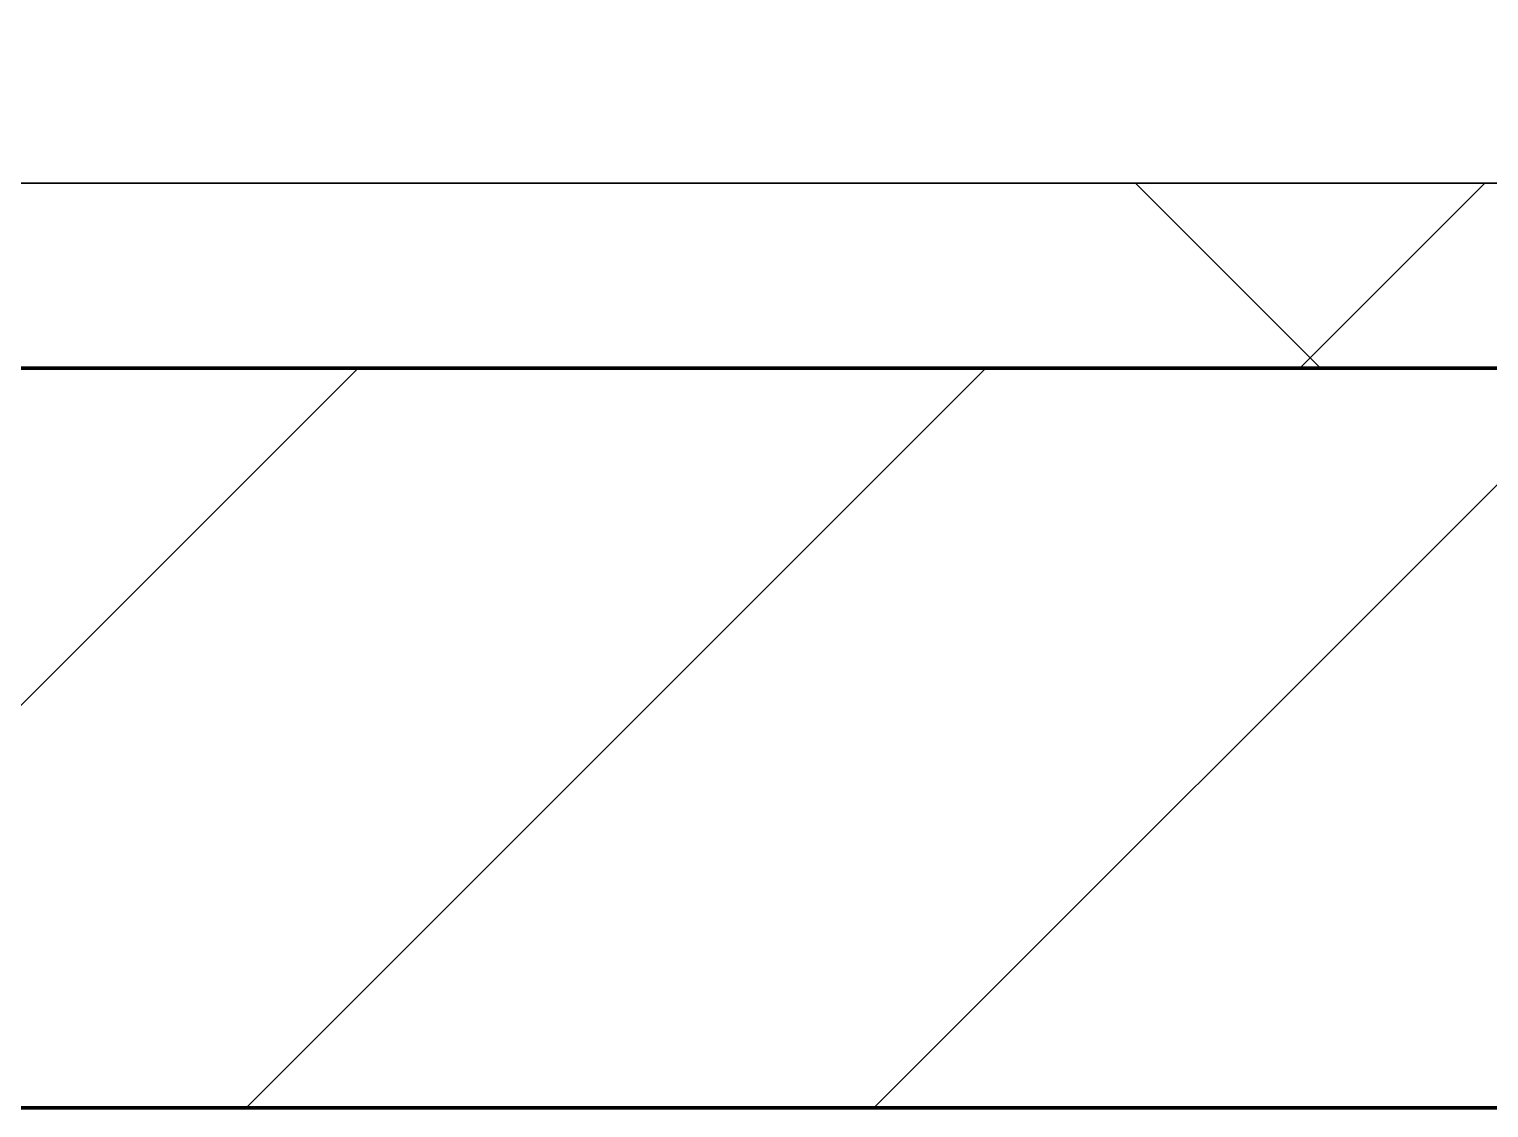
# Model space of a CAD drawing. Header units: millimetres. Extents: x -794334 to -714814, y -17806 to 22403.
# Drawn here: x -761475.8 to -761081.2, y -4021 to -3729.3 of the extents above; entities that cross this region are included whole.
import ezdxf
from ezdxf.xclip import XClip

# ---------------------------------------------------------------- set-up
doc = ezdxf.new("R2010")
doc.units = ezdxf.units.MM
doc.header["$XCLIPFRAME"] = 0
for name, color, linetype, lineweight in [('A-GLAZ-CURT', 2, 'Continuous', 9), ('A-WALL', 5, 'Continuous', 35), ('A-WALL-FNSH', 2, 'Continuous', 35), ('A-WALL-PATT', 1, 'Continuous', 35), ('WALL-E', 2, 'Continuous', 35)]:
    doc.layers.add(name, color=color, linetype=linetype, lineweight=lineweight)
doc.layers.add('A11_ALU.SOLID SHEET', color=2, linetype='Continuous')

# ---------------------------------------------------------------- blocks, each defined once
blk = doc.blocks.new('PPLS-PP19_Custom Tile Pattern - Custom Tile Pattern-V146-4252-01 ENLARGED CONCOURSE LEVEL - REFLECTED CEILING PLAN - SHEET 3')
at = {"layer": 'A-GLAZ-CURT'}
for p, q in [((-300, 0), (300, 0)), ((300, 0), (-300, 0)), ((195.99, 0), (213.31, 0)), ((213.31, 0), (195.99, 0)), ((230.06, 0), (300, 0)), ((-300, -50), (300, -50)), ((300, -50), (-300, -50))]:
    blk.add_line(p, q, dxfattribs=at)
for points, knots in [([(9.32, 0), (9.08, 0), (7.65, 0), (2.57, 0), (-12.23, 0), (-25.64, 0), (-40, 0), (-56.24, 0), (-75.59, 0), (-94, 0), (-112.01, 0), (-114.94, 0), (-115.63, 0)], [-2922.926651, -2922.926651, -2922.926651, -2922.926651, -2882.788014, -2720.818881, -2518.50168, -2125.455881, -1792.521578, -1466.981642, -1208.454564, -789.402658, -501.969187, -243.577221, -243.577221, -243.577221, -243.577221]), ([(31.18, 0), (25.97, 0), (11.99, 0), (-16.92, 0), (-47.42, 0), (-65.77, 0), (-66.37, 0), (-66.38, 0)], [-4496.803627, -4496.803627, -4496.803627, -4496.803627, -4222.080604, -3745.412743, -2981.410125, -2542.574734, -2498.224237, -2498.224237, -2498.224237, -2498.224237]), ([(-36.78, 0), (-32.43, 0), (-19.22, 0), (8.83, 0), (43.36, 0), (70.92, 0), (82.12, 0), (83.66, 0)], [-6191.144455, -6191.144455, -6191.144455, -6191.144455, -5862.463379, -5340.621928, -4573.028122, -4094.177415, -3869.465285, -3869.465285, -3869.465285, -3869.465285]), ([(30.82, 0), (29.27, 0), (20.14, 0), (3.54, 0), (-16.58, 0), (-34.76, 0), (-36.04, 0)], [-10462.034656, -10462.034656, -10462.034656, -10462.034656, -10363.088938, -9884.23066, -9424.652049, -9182.880979, -9182.880979, -9182.880979, -9182.880979]), ([(70.61, 0), (66.16, 0), (55.8, 0), (39.61, 0), (24.74, 0), (2.64, 0), (-17.84, 0), (-30.57, 0), (-31.82, 0), (-32, 0)], [-4647.237329, -4647.237329, -4647.237329, -4647.237329, -4326.416877, -4098.545751, -3766.694881, -3333.063701, -2994.501669, -2698.150104, -2614.070998, -2614.070998, -2614.070998, -2614.070998]), ([(8.33, 0), (8.19, 0), (7.18, 0), (0.32, 0), (-13.89, 0), (-24.92, 0), (-29.03, 0)], [-3574.286521, -3574.286521, -3574.286521, -3574.286521, -3526.962355, -3285.499107, -2903.012179, -2680.714891, -2680.714891, -2680.714891, -2680.714891]), ([(-28.57, 0), (-26.93, 0), (-20.29, 0), (-11.45, 0), (2.08, 0), (13.15, 0), (21.24, 0), (24.62, 0), (24.72, 0), (24.72, 0)], [-5361.429781, -5361.429781, -5361.429781, -5361.429781, -5261.36855, -5050.479954, -4785.90057, -4596.498881, -4445.288762, -4384.376941, -4376.041937, -4376.041937, -4376.041937, -4376.041937]), ([(76.63, 0), (74.8, 0), (67.65, 0), (53.52, 0), (37, 0), (24.07, 0), (12.82, 0), (-2.64, 0), (-15.06, 0), (-20.55, 0)], [-3095.572228, -3095.572228, -3095.572228, -3095.572228, -2950.589685, -2634.532728, -2313.748533, -2106.613311, -1925.670641, -1617.263037, -1304.134399, -1304.134399, -1304.134399, -1304.134399]), ([(-20.55, 0), (-18.92, 0), (-10.65, 0), (8.61, 0), (15.02, 0), (22.91, 0), (31, 0), (38.19, 0), (44.58, 0), (47.36, 0)], [-2974.08101, -2974.08101, -2974.08101, -2974.08101, -2864.387349, -2439.246196, -2084.094819, -1956.422387, -1818.904206, -1645.594513, -1497.560169, -1497.560169, -1497.560169, -1497.560169]), ([(-20.52, 0), (-13.37, 0), (6.2, 0), (22.06, 0), (37.44, 0), (45.92, 0), (57.76, 0), (64.47, 0), (72.74, 0), (75.22, 0), (76.03, 0), (76.21, 0)], [-2128.401543, -2128.401543, -2128.401543, -2128.401543, -1716.209403, -1206.526904, -1089.329421, -901.315459, -753.071572, -495.328968, -421.953223, -334.951786, -290.452333, -290.452333, -290.452333, -290.452333]), ([(-20.52, 0), (-16.99, 0), (-7.84, 0), (4.23, 0), (9.64, 0), (10.14, 0), (10.18, 0)], [-3775.227678, -3775.227678, -3775.227678, -3775.227678, -3589.737505, -3285.047089, -3066.359526, -3044.715262, -3044.715262, -3044.715262, -3044.715262]), ([(-15.19, 0), (-13.07, 0), (7.48, 0), (42.82, 0), (88.72, 0), (120.63, 0), (138.28, 0), (138.53, 0)], [-461.142613, -461.142613, -461.142613, -461.142613, -429.606584, -390.253598, -346.313304, -291.370682, -290.5735, -290.5735, -290.5735, -290.5735]), ([(-2.63, 0), (-2.47, 0), (-1.22, 0), (4.92, 0), (15.97, 0), (22.54, 0), (24.49, 0)], [-226.825321, -226.825321, -226.825321, -226.825321, -220.269177, -206.416616, -198.214427, -187.717507, -187.717507, -187.717507, -187.717507]), ([(103.09, 0), (101.08, 0), (86.31, 0), (63.34, 0), (35.84, 0), (12, 0), (3.08, 0), (-1.67, 0), (-2.25, 0)], [-375.435014, -375.435014, -375.435014, -375.435014, -369.147452, -330.153101, -307.516438, -285.83788, -246.234814, -234.646884, -234.646884, -234.646884, -234.646884]), ([(24.69, 0), (24.54, 0), (20.99, 0), (15.48, 0), (10.8, 0), (9.63, 0)], [-4368.572414, -4368.572414, -4368.572414, -4368.572414, -4306.476363, -4080.000647, -3772.857994, -3772.857994, -3772.857994, -3772.857994]), ([(18.16, 0), (19.15, 0), (24.25, 0), (25.66, 0), (26.12, 0)], [-5700.113719, -5700.113719, -5700.113719, -5700.113719, -5554.232259, -5302.431367, -5302.431367, -5302.431367, -5302.431367]), ([(47.38, 0), (45.64, 0), (40.78, 0), (29.53, 0), (20.67, 0), (18.85, 0), (18.16, 0)], [-6426.118164, -6426.118164, -6426.118164, -6426.118164, -6314.283804, -6135.05769, -5972.647715, -5832.674503, -5832.674503, -5832.674503, -5832.674503]), ([(27.44, 0), (27.9, 0), (29.54, 0), (38.07, 0), (53.39, 0), (71.67, 0), (84.83, 0), (86.01, 0), (92.51, 0), (94.33, 0)], [-5037.309798, -5037.309798, -5037.309798, -5037.309798, -4887.603822, -4705.298446, -4353.683244, -3960.84581, -3759.045785, -3336.541051, -2783.776468, -2783.776468, -2783.776468, -2783.776468]), ([(27.89, 0), (29.09, 0), (33.21, 0), (41.41, 0), (46.36, 0)], [-147.777612, -147.777612, -147.777612, -147.777612, -135.792042, -119.819685, -119.819685, -119.819685, -119.819685]), ([(47.03, 0), (46.87, 0), (42.09, 0), (36.46, 0), (30.82, 0)], [-373.644095, -373.644095, -373.644095, -373.644095, -360.610861, 0, 0, 0, 0]), ([(136.44, 0), (121.66, 0), (86.93, 0), (51.16, 0), (31.18, 0)], [-106.750556, -106.750556, -106.750556, -106.750556, -59.610984, 0, 0, 0, 0]), ([(168.37, 0), (167.68, 0), (162.47, 0), (147.02, 0), (109.77, 0), (76.86, 0), (57.82, 0), (46.51, 0), (41.18, 0), (36.02, 0), (35.54, 0), (35.54, 0)], [-543.375029, -543.375029, -543.375029, -543.375029, -530.793311, -458.593899, -401.860199, -357.622665, -341.267687, -334.000314, -326.15566, -319.318397, -317.489778, -317.489778, -317.489778, -317.489778]), ([(36.29, 0), (37.77, 0), (48.82, 0), (64.79, 0), (91.29, 0), (108.27, 0), (115.13, 0)], [-314.598523, -314.598523, -314.598523, -314.598523, -305.899624, -287.17622, -249.500363, -211.280101, -211.280101, -211.280101, -211.280101]), ([(47.35, 0), (47.43, 0), (53.94, 0), (71.92, 0), (97.05, 0), (110.41, 0), (115.21, 0)], [-118.759037, -118.759037, -118.759037, -118.759037, -118.513713, -97.899267, -63.759246, -48.827991, -48.827991, -48.827991, -48.827991]), ([(53.18, 0), (53.06, 0), (52.3, 0), (49.69, 0), (47.4, 0)], [-622.740158, -622.740158, -622.740158, -622.740158, -566.066452, -383.462938, -383.462938, -383.462938, -383.462938]), ([(47.53, 0), (48.49, 0), (53.37, 0), (58.74, 0), (61.34, 0), (61.45, 0)], [-1494.576379, -1494.576379, -1494.576379, -1494.576379, -1443.202566, -1228.752106, -1120.932285, -1120.932285, -1120.932285, -1120.932285]), ([(114.39, 0), (114.2, 0), (112.08, 0), (105.42, 0), (92.38, 0), (85.59, 0), (74.4, 0), (62.26, 0), (53.88, 0), (49.48, 0), (47.71, 0)], [-8148.58938, -8148.58938, -8148.58938, -8148.58938, -8105.191388, -7723.759874, -7531.75727, -7135.649961, -6924.452779, -6738.82075, -6548.303034, -6433.096879, -6433.096879, -6433.096879, -6433.096879]), ([(61.47, 0), (61.47, 0), (61.21, 0), (54.61, 0), (53.71, 0), (53.56, 0)], [-1113.311073, -1113.311073, -1113.311073, -1113.311073, -1096.402191, -891.204116, -747.28819, -747.28819, -747.28819, -747.28819]), ([(76.22, 0), (75.58, 0), (73.64, 0), (71.05, 0), (70.61, 0)], [-193.634889, -193.634889, -193.634889, -193.634889, -31.537676, 0, 0, 0, 0]), ([(94.4, 0), (94.4, 0), (94.64, 0), (99.11, 0), (108.97, 0), (120.79, 0), (139.94, 0), (160.94, 0), (176.34, 0), (182.65, 0)], [-2348.345796, -2348.345796, -2348.345796, -2348.345796, -2310.419338, -2233.599744, -2052.234781, -1843.028543, -1530.39897, -1095.004608, -662.803921, -662.803921, -662.803921, -662.803921]), ([(129.02, 0), (129.02, 0), (124.41, 0), (122.35, 0), (114.96, 0), (108.04, 0), (103.09, 0)], [-35.386604, -35.386604, -35.386604, -35.386604, -31.430235, -22.807238, -15.488593, 0, 0, 0, 0]), ([(115.23, 0), (114.95, 0), (113.34, 0), (111.98, 0), (105.66, 0), (105.23, 0), (105.23, 0)], [-9261.22412, -9261.22412, -9261.22412, -9261.22412, -9220.200448, -9012.77275, -8966.157302, -8929.495943, -8929.495943, -8929.495943, -8929.495943]), ([(105.26, 0), (105.52, 0), (111.01, 0), (112.65, 0), (113.59, 0)], [-8920.561005, -8920.561005, -8920.561005, -8920.561005, -8814.835624, -8577.462505, -8577.462505, -8577.462505, -8577.462505]), ([(115.24, 0), (118.17, 0), (127.6, 0), (132.42, 0), (134.6, 0)], [-211.084689, -211.084689, -211.084689, -211.084689, -194.761443, -152.241002, -152.241002, -152.241002, -152.241002]), ([(157.9, 0), (156.77, 0), (151.67, 0), (143.29, 0), (134.04, 0), (126.24, 0), (119.33, 0), (116.6, 0), (115.28, 0)], [-10292.955006, -10292.955006, -10292.955006, -10292.955006, -10098.273015, -9847.788484, -9677.714971, -9567.007022, -9453.21225, -9263.659506, -9263.659506, -9263.659506, -9263.659506]), ([(116.09, 0), (119, 0), (123.33, 0), (128.63, 0), (128.95, 0)], [-47.927874, -47.927874, -47.927874, -47.927874, -39.050993, -35.895543, -35.895543, -35.895543, -35.895543]), ([(128.58, 0), (128.8, 0), (130.16, 0), (139.26, 0), (152.67, 0), (161.24, 0), (162.19, 0), (162.75, 0)], [-633.326174, -633.326174, -633.326174, -633.326174, -627.736123, -618.981161, -602.094757, -592.980799, -581.414464, -581.414464, -581.414464, -581.414464]), ([(137.1, 0), (136, 0), (133.64, 0), (129.87, 0), (129.11, 0)], [-670.405967, -670.405967, -670.405967, -670.405967, -651.020627, -640.742133, -640.742133, -640.742133, -640.742133]), ([(183.15, 0), (182.03, 0), (177.69, 0), (171, 0), (161.95, 0), (161.28, 0), (158.35, 0), (157.85, 0), (157.77, 0)], [-11208.067694, -11208.067694, -11208.067694, -11208.067694, -11105.624034, -10839.086983, -10768.332124, -10666.779182, -10580.760289, -10550.278881, -10550.278881, -10550.278881, -10550.278881]), ([(183.11, 0), (178.41, 0), (169.94, 0), (159.34, 0), (158.33, 0), (158.3, 0)], [-161.253675, -161.253675, -161.253675, -161.253675, -143.776725, -129.632772, -123.352749, -123.352749, -123.352749, -123.352749]), ([(159.07, 0), (159.13, 0), (160.84, 0), (165.21, 0), (174.15, 0), (185.98, 0), (208.82, 0), (219.42, 0), (230.06, 0)], [-115.643202, -115.643202, -115.643202, -115.643202, -114.681583, -87.660824, -65.295536, -41.623857, -24.459831, 0, 0, 0, 0]), ([(162.75, 0), (165.4, 0), (170.91, 0), (172.61, 0), (172.61, 0)], [-111.264224, -111.264224, -111.264224, -111.264224, -56.742688, -19.085662, -19.085662, -19.085662, -19.085662]), ([(182.68, 0), (181.11, 0), (178.02, 0), (174.27, 0), (169.67, 0), (168.99, 0)], [-8348.542888, -8348.542888, -8348.542888, -8348.542888, -8253.978395, -8152.463617, -8069.855175, -8069.855175, -8069.855175, -8069.855175]), ([(171.51, 0), (176.48, 0), (193.23, 0), (201.73, 0), (208.81, 0), (213.9, 0), (241.96, 0), (266.73, 0), (281.71, 0), (291.71, 0), (296.52, 0), (297.86, 0), (298.09, 0)], [-7971.819559, -7971.819559, -7971.819559, -7971.819559, -7784.112253, -7606.717214, -7289.299508, -7042.621073, -6582.165592, -6068.460911, -5766.029927, -5566.724884, -5280.360606, -5199.253518, -5199.253518, -5199.253518, -5199.253518]), ([(172.07, 0), (177.66, 0), (187.87, 0), (201.08, 0), (207.47, 0), (213.96, 0), (215.11, 0)], [-255.364076, -255.364076, -255.364076, -255.364076, -237.955587, -223.92608, -215.862851, -208.75215, -208.75215, -208.75215, -208.75215]), ([(247.1, 0), (246.76, 0), (245.04, 0), (238.34, 0), (226.56, 0), (221.1, 0), (202.48, 0), (189.15, 0), (183.09, 0)], [-9649.085549, -9649.085549, -9649.085549, -9649.085549, -9581.591397, -9406.094246, -9221.510254, -9016.44624, -8717.832359, -8356.80404, -8356.80404, -8356.80404, -8356.80404]), ([(215.22, 0), (214.62, 0), (210.55, 0), (203.98, 0), (192.07, 0), (184.35, 0), (183.11, 0)], [-203.825446, -203.825446, -203.825446, -203.825446, -198.527383, -184.406837, -162.427601, -158.247038, -158.247038, -158.247038, -158.247038]), ([(183.15, 0), (184.9, 0), (189.71, 0), (193.62, 0), (194.69, 0), (194.79, 0)], [-651.429665, -651.429665, -651.429665, -651.429665, -529.74427, -295.064701, -265.121568, -265.121568, -265.121568, -265.121568]), ([(300, 0), (286.53, 0), (254.22, 0), (213.14, 0), (190.66, 0), (183.63, 0)], [-285.253232, -285.253232, -285.253232, -285.253232, -244.693688, -187.987675, -161.900483, -161.900483, -161.900483, -161.900483]), ([(193.8, 0), (193.33, 0), (190.86, 0), (187.51, 0), (184.06, 0)], [-11665.349007, -11665.349007, -11665.349007, -11665.349007, -11565.880756, -11236.475882, -11236.475882, -11236.475882, -11236.475882]), ([(300, 0), (288.22, 0), (262, 0), (230.43, 0), (219.94, 0), (219.02, 0)], [-12528.858583, -12528.858583, -12528.858583, -12528.858583, -11905.454923, -11162.864862, -10856.732305, -10856.732305, -10856.732305, -10856.732305]), ([(219.9, 0), (220.86, 0), (227.84, 0), (242.06, 0), (246.54, 0), (246.96, 0)], [-10670.940496, -10670.940496, -10670.940496, -10670.940496, -10511.382485, -9925.173265, -9834.877357, -9834.877357, -9834.877357, -9834.877357]), ([(284.76, 0), (284.76, 0), (285.09, 0), (287.47, 0), (293.59, 0), (297.76, 0), (300, 0)], [-4110.630118, -4110.630118, -4110.630118, -4110.630118, -4053.389046, -3959.664717, -3862.421465, -3746.95702, -3746.95702, -3746.95702, -3746.95702]), ([(297.38, 0), (295.84, 0), (291.62, 0), (285.38, 0), (284.87, 0)], [-4803.172655, -4803.172655, -4803.172655, -4803.172655, -4358.271401, -4143.037883, -4143.037883, -4143.037883, -4143.037883])]:
    blk.add_open_spline(points, degree=3, knots=knots, dxfattribs=at)
for points in [[(24.49, 0), (25.23, 0), (25.72, 0), (26.04, 0)], [(80.35, 0), (79.57, 0), (78.27, 0), (76.63, 0)], [(84.06, 0), (83.48, 0), (82.41, 0), (81.72, 0)], [(168.74, 0), (168.74, 0), (169.81, 0), (171.51, 0)], [(181.98, 0), (177.83, 0), (173.67, 0), (169.49, 0)], [(195.11, 0), (194.91, 0), (194.44, 0), (193.8, 0)]]:
    blk.add_open_spline(points, degree=3, dxfattribs=at)
blk = doc.blocks.new('PPLS-PP19_Custom Tile Pattern - Custom Tile Pattern-V147-4252-01 ENLARGED CONCOURSE LEVEL - REFLECTED CEILING PLAN - SHEET 3')
at = {"layer": 'A-GLAZ-CURT'}
for p, q in [((-300, 0), (300, 0)), ((300, 0), (-300, 0)), ((-293.07, 0), (-281.82, 0)), ((-281.82, 0), (-293.07, 0)), ((-281.11, 0), (-275.75, 0)), ((-275.75, 0), (-281.11, 0)), ((-222.32, 0), (-213.66, 0)), ((-213.66, 0), (-222.32, 0)), ((-213.26, 0), (-205, 0)), ((-205, 0), (-213.26, 0)), ((-300, -50), (300, -50)), ((300, -50), (-300, -50))]:
    blk.add_line(p, q, dxfattribs=at)
at = {"layer": 'A-GLAZ-CURT', "flags": 128}
for points in [[(-300, 0), (-291.56, 0), (-283.3, 0), (-275.2, 0), (-267.26, 0), (-259.45, 0), (-251.77, 0), (-244.2, 0), (-236.74, 0), (-229.36, 0), (-222.06, 0), (-214.83, 0), (-207.71, 0), (-200.76, 0)], [(-196.37, 0), (-202.58, 0), (-209.04, 0), (-215.73, 0), (-222.63, 0), (-229.72, 0), (-236.97, 0), (-244.39, 0), (-251.96, 0), (-259.67, 0), (-267.51, 0), (-275.48, 0), (-283.55, 0), (-291.73, 0), (-300, 0)]]:
    blk.add_lwpolyline(points, dxfattribs=at)
at = {"layer": 'A-GLAZ-CURT'}
for points, knots in [([(-300, 0), (-284.65, 0), (-236.57, 0), (-174.61, 0), (-129.95, 0), (-110.8, 0), (-99.5, 0), (-91.46, 0)], [-5323.127839, -5323.127839, -5323.127839, -5323.127839, -4502.809032, -2700.551212, -1002.059161, -460.363443, 0, 0, 0, 0]), ([(-145.61, 0), (-165.95, 0), (-207.65, 0), (-262.56, 0), (-294.48, 0), (-300, 0)], [-16829.876344, -16829.876344, -16829.876344, -16829.876344, -15131.813646, -13729.592194, -13439.944408, -13439.944408, -13439.944408, -13439.944408]), ([(-145.49, 0), (-147.69, 0), (-148.1, 0), (-158.72, 0), (-174.02, 0), (-185.59, 0), (-209.77, 0), (-232.01, 0), (-255.22, 0), (-262.59, 0), (-264.9, 0), (-265.4, 0)], [-2886.404431, -2886.404431, -2886.404431, -2886.404431, -2477.344047, -2237.412286, -2029.680487, -1755.085331, -1400.429864, -858.079193, -543.655514, -208.940337, 0, 0, 0, 0]), ([(-258.6, 0), (-257.91, 0), (-254.26, 0), (-241.25, 0), (-226.22, 0), (-216.4, 0), (-213.26, 0)], [-5722.54675, -5722.54675, -5722.54675, -5722.54675, -5657.471696, -5413.335975, -5017.494783, -4845.112012, -4845.112012, -4845.112012, -4845.112012]), ([(-213.59, 0), (-216.64, 0), (-222.26, 0), (-231.26, 0), (-233.46, 0), (-234, 0)], [-1138.186603, -1138.186603, -1138.186603, -1138.186603, -978.033455, -846.069444, -682.911962, -682.911962, -682.911962, -682.911962]), ([(-233.49, 0), (-233.44, 0), (-232.38, 0), (-230.74, 0), (-225.3, 0), (-223.63, 0)], [-455.274641, -455.274641, -455.274641, -455.274641, -440.605512, -119.536984, 0, 0, 0, 0]), ([(-213.27, 0), (-211.67, 0), (-202.43, 0), (-188.58, 0), (-169.02, 0), (-156.01, 0), (-148.18, 0), (-146.3, 0)], [-5250.830263, -5250.830263, -5250.830263, -5250.830263, -5161.076232, -4739.070012, -4465.409639, -4149.119819, -4046.8857, -4046.8857, -4046.8857, -4046.8857]), ([(-133.82, 0), (-135.51, 0), (-137.8, 0), (-149.31, 0), (-162.01, 0), (-177.91, 0), (-196.31, 0), (-207.95, 0), (-213.26, 0)], [-2731.647847, -2731.647847, -2731.647847, -2731.647847, -2418.507304, -2308.929706, -2113.765672, -1763.376603, -1422.553702, -1143.954864, -1143.954864, -1143.954864, -1143.954864]), ([(-212.94, 0), (-212.82, 0), (-209.65, 0), (-200.2, 0), (-185.8, 0), (-171.77, 0), (-158.7, 0), (-157.22, 0)], [-4839.200608, -4839.200608, -4839.200608, -4839.200608, -4832.723979, -4666.091899, -4349.945572, -4000.813434, -3840.635403, -3840.635403, -3840.635403, -3840.635403])]:
    blk.add_open_spline(points, degree=3, knots=knots, dxfattribs=at)
blk.add_open_spline([(-223.63, 0), (-220.79, 0), (-217.38, 0), (-213.8, 0)], degree=3, dxfattribs=at)
blk = doc.blocks.new('*U1029')
at = {"layer": 'A-GLAZ-CURT'}
for name, p in [('PPLS-PP19_Custom Tile Pattern - Custom Tile Pattern-V146-4252-01 ENLARGED CONCOURSE LEVEL - REFLECTED CEILING PLAN - SHEET 3', (17402.37, -7350)), ('PPLS-PP19_Custom Tile Pattern - Custom Tile Pattern-V147-4252-01 ENLARGED CONCOURSE LEVEL - REFLECTED CEILING PLAN - SHEET 3', (18002.37, -7350))]:
    blk.add_blockref(name, p, dxfattribs=at)
blk = doc.blocks.new('*U1630')
blk.add_lwpolyline([(22690, -750), (19166.45, -750), (19116.45, -700), (18966.44, -550), (-101025.39, -550), (-101025.39, -6704.96), (-96300, -6704.96), (-96300, -7350), (-94497.63, -7350), (17250, -7350), (17250, -6849.96), (18300, -6849.96), (22690, -6849.96)], close=True)

msp = doc.modelspace()

# ---------------------------------------------------------------- block references
at = {"layer": 'A11_ALU.SOLID SHEET'}
ref = msp.add_blockref('*U1630', (-744681.24, 3579.02), dxfattribs=at)
XClip(ref).set_block_clipping_path([(-45802.4668593339, -9620.0029952967), (23702.8690583039, 10334.9999958097)])

# ---------------------------------------------------------------- next in the draw order: hatches: boundary and pattern name
at = {"layer": 'A-WALL-PATT', "lineweight": 9}
h = msp.add_hatch(dxfattribs=at)
h.set_pattern_fill('FP_5', color=256, style=0, pattern_type=2)
h.set_pattern_definition([(45, (0, 0), (-212.13203, 212.13203), []), (135, (0, 0), (-212.13203, -212.13203), [])])
h.paths.add_polyline_path([(-727630.24, -3820.98), (-727382.37, -3820.98), (-727382.37, -3770.98), (-790483.7, -3770.98), (-790483.7, -3820.98), (-727766, -3820.98)])
h = msp.add_hatch(dxfattribs=at)
h.set_pattern_fill('FP_2', color=256, style=0, pattern_type=2)
h.set_pattern_definition([(45, (0, 0), (-84.852814, 84.852814), [])])
h.paths.add_polyline_path([(-727382.37, -4020.98), (-727382.37, -3820.98), (-790483.7, -3820.98), (-790483.7, -4020.98), (-727494.49, -4020.98)])

# ---------------------------------------------------------------- next in the draw order: linework, layer by layer
at = {"layer": 'A-WALL', "color": 7, "lineweight": 70}
for p, q in [((-762380, -3820.98), (-759980, -3820.98)), ((-759980, -3820.98), (-762380, -3820.98)), ((-759980, -4020.98), (-762380, -4020.98))]:
    msp.add_line(p, q, dxfattribs=at)
at = {"layer": 'A-WALL-FNSH', "color": 250}
msp.add_line((-762380, -3770.98), (-759980, -3770.98), dxfattribs=at)
at = {"layer": 'WALL-E'}
for p, q in [((-727382.37, -4020.98), (-790483.7, -4020.98)), ((-790483.7, -4020.98), (-727382.37, -4020.98))]:
    msp.add_line(p, q, dxfattribs=at)

# ---------------------------------------------------------------- next in the draw order: block references
msp.add_blockref('*U1029', (-778882.37, 3579.02))

doc.saveas('drawing.dxf')
